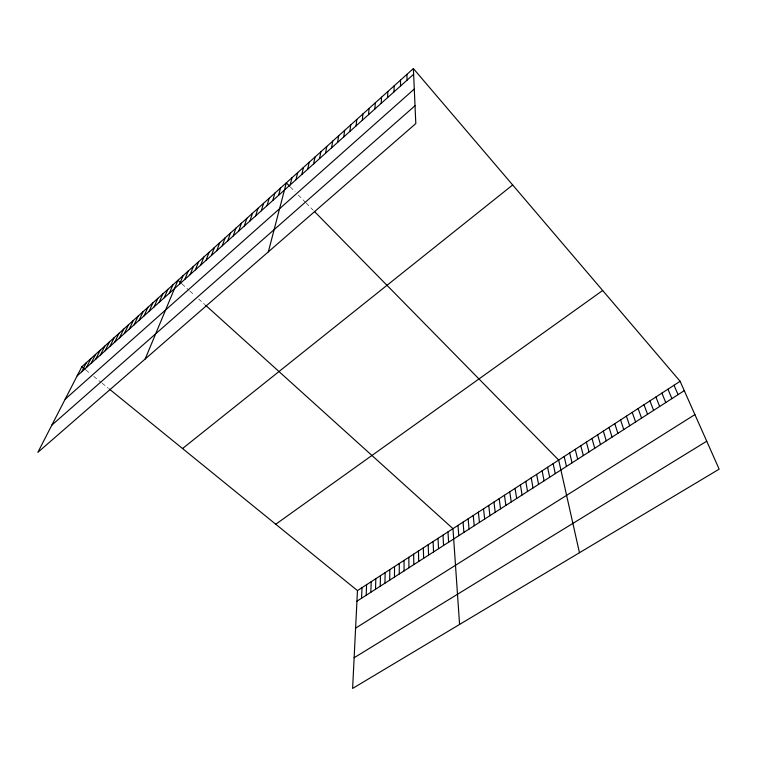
<?xml version="1.0" encoding="UTF-8"?>
<svg xmlns="http://www.w3.org/2000/svg" width="757" height="757" viewBox="0 0 757 757"><rect width="100%" height="100%" fill="white"/><g stroke="black" fill="none" stroke-linecap="round" stroke-linejoin="round"><path stroke-width="0.57" stroke-dasharray="3.79 2.84" d="M85.825 369.974L90.585 373.844M93.754 376.409L101.22 382.484M102.138 383.222L108.506 388.398M181.964 283.913L189.146 290.404M189.941 291.114L194.691 295.41M198.627 298.968L204.901 304.626M290.31 186.932L295.107 191.805M298.286 195.041L305.393 202.27M306.178 203.075L313.228 210.247"/><path stroke-width="1.14" d="M394.473 577.061L394.539 566.558M389.704 580.136L389.827 569.614M394.047 91.815L394.142 85.863M384.953 583.183L385.133 572.661M380.222 586.23L380.459 575.689M375.519 589.258L375.822 578.698M370.845 592.267L371.195 581.698M387.612 97.587L387.811 91.55M366.18 595.257L366.596 584.678M361.553 598.238L362.016 587.65M109.415 389.136L357.465 590.602L352.611 688.435L719.15 469.16L680.117 381.301L413.379 68.565L81.841 366.738L37.85 452.364L415.811 123.571L413.379 68.565M381.216 103.321L381.528 97.208M374.866 109.008L375.283 102.82M368.555 114.667L369.085 108.402M362.291 120.287L362.915 113.938M356.064 125.87L356.793 119.445M349.876 131.415L350.709 124.914M343.725 136.922L344.672 130.355M337.622 142.392L338.663 135.758M331.557 147.833L332.692 141.124M325.529 153.226L326.769 146.451M319.549 158.591L320.873 151.75M313.597 163.928L315.026 157.021M307.683 169.227L309.206 162.244M301.816 174.489L303.425 167.448M295.978 179.721L297.681 172.615M290.186 184.916L291.975 177.744M268.347 251.854L286.307 182.844L289.515 186.108M278.585 195.306L280.563 188.01M272.794 200.501L274.848 193.149M267.032 205.658L269.18 198.249M261.316 210.787L263.54 203.311M255.629 215.887L257.948 208.355M249.98 220.949L252.374 213.36M244.36 225.983L246.848 218.338M238.786 230.98L241.351 223.277M233.241 235.947L235.891 228.188M227.734 240.887L230.459 233.071M222.255 245.798L225.066 237.925M216.824 250.671L219.7 242.751M211.411 255.516L214.373 247.539M206.036 260.332L209.074 252.308M200.7 265.12L203.803 257.039M195.391 269.87L198.571 261.752M190.121 274.602L193.376 266.426M184.878 279.295L188.2 271.072M179.664 283.97L183.062 275.699M145.183 358.998L177.952 280.289L181.16 283.194M169.341 293.224L172.88 284.859M164.231 297.804L167.827 289.401M159.14 302.365L162.812 293.915M154.087 306.897L157.825 298.4M149.063 311.401L152.867 302.857M144.067 315.877L147.937 307.295M139.108 320.325L143.035 311.704M134.169 324.753L138.162 316.085M129.267 329.144L133.317 320.438M124.385 333.515L128.501 324.772M119.54 337.859L123.713 329.077M114.723 342.183L118.953 333.354M109.926 346.479L114.222 337.613M105.166 350.746L109.519 341.842M100.426 354.995L104.835 346.053M95.723 359.215L100.179 350.236M91.039 363.407L95.562 354.399M86.383 367.58L90.963 358.534M81.756 371.725L86.383 362.65M77.157 375.851L413.625 74.271M65.168 399.194L414.278 89.042M51.845 425.131L415.025 105.734M182.551 448.532L512.669 184.973M275.756 524.241L602.667 290.499M357.465 590.602L680.117 381.301M356.935 601.209L684.271 390.659M355.601 628.149L694.907 414.599M354.134 657.738L706.735 441.208M81.841 366.738L85.03 369.321M205.686 305.336L452.97 528.651L459.575 624.449M314.78 211.828L558.685 460.076L579.465 552.724M674.014 385.266L678.073 394.643M667.948 389.202L671.904 398.617M661.911 393.11L665.763 402.563M655.912 397.009L659.659 406.481M649.941 400.879L653.594 410.389M643.999 404.73L647.566 414.268M638.094 408.562L641.567 418.129M632.227 412.376L635.596 421.961M626.389 416.161L629.663 425.784M620.579 419.927L623.759 429.579M614.798 423.674L617.892 433.354M609.054 427.402L612.053 437.111M603.338 431.112L606.243 440.848M597.652 434.802L600.471 444.558M591.993 438.473L594.728 448.248M586.372 442.116L589.022 451.929M580.77 445.75L583.335 455.582M575.206 449.355L577.686 459.215M569.671 452.951L572.065 462.83M564.164 456.518L566.473 466.426M553.13 463.681L555.278 473.627M547.604 467.258L549.667 477.241M542.116 470.826L544.094 480.827M536.647 474.374L538.549 484.395M531.215 477.894L533.032 487.943M525.803 481.405L527.544 491.473M520.419 484.896L522.084 494.983M515.072 488.369L516.653 498.475M509.745 491.823L511.249 501.948M504.455 495.258L505.884 505.402M499.185 498.674L500.538 508.836M493.942 502.071L495.22 512.262M488.729 505.458L489.93 515.659M483.543 508.818L484.669 519.047M478.377 512.167L479.436 522.406M473.248 515.498L474.232 525.755M468.138 518.81L469.056 529.086M463.057 522.112L463.909 532.398M457.994 525.386L458.78 535.701M447.964 531.897L448.608 542.239M442.987 535.133L443.564 545.485M438.029 538.341L438.54 548.721M433.099 541.539L433.543 551.929M428.197 544.728L428.576 555.127M423.314 547.888L423.627 558.306M418.46 551.039L418.706 561.476M406.925 74.366L407.058 80.157M413.625 554.171L413.814 564.627M408.818 557.294L408.941 567.759M404.03 560.398L404.096 570.873M400.51 80.128L400.529 86.005M399.27 563.482L399.27 573.976"/></g></svg>
